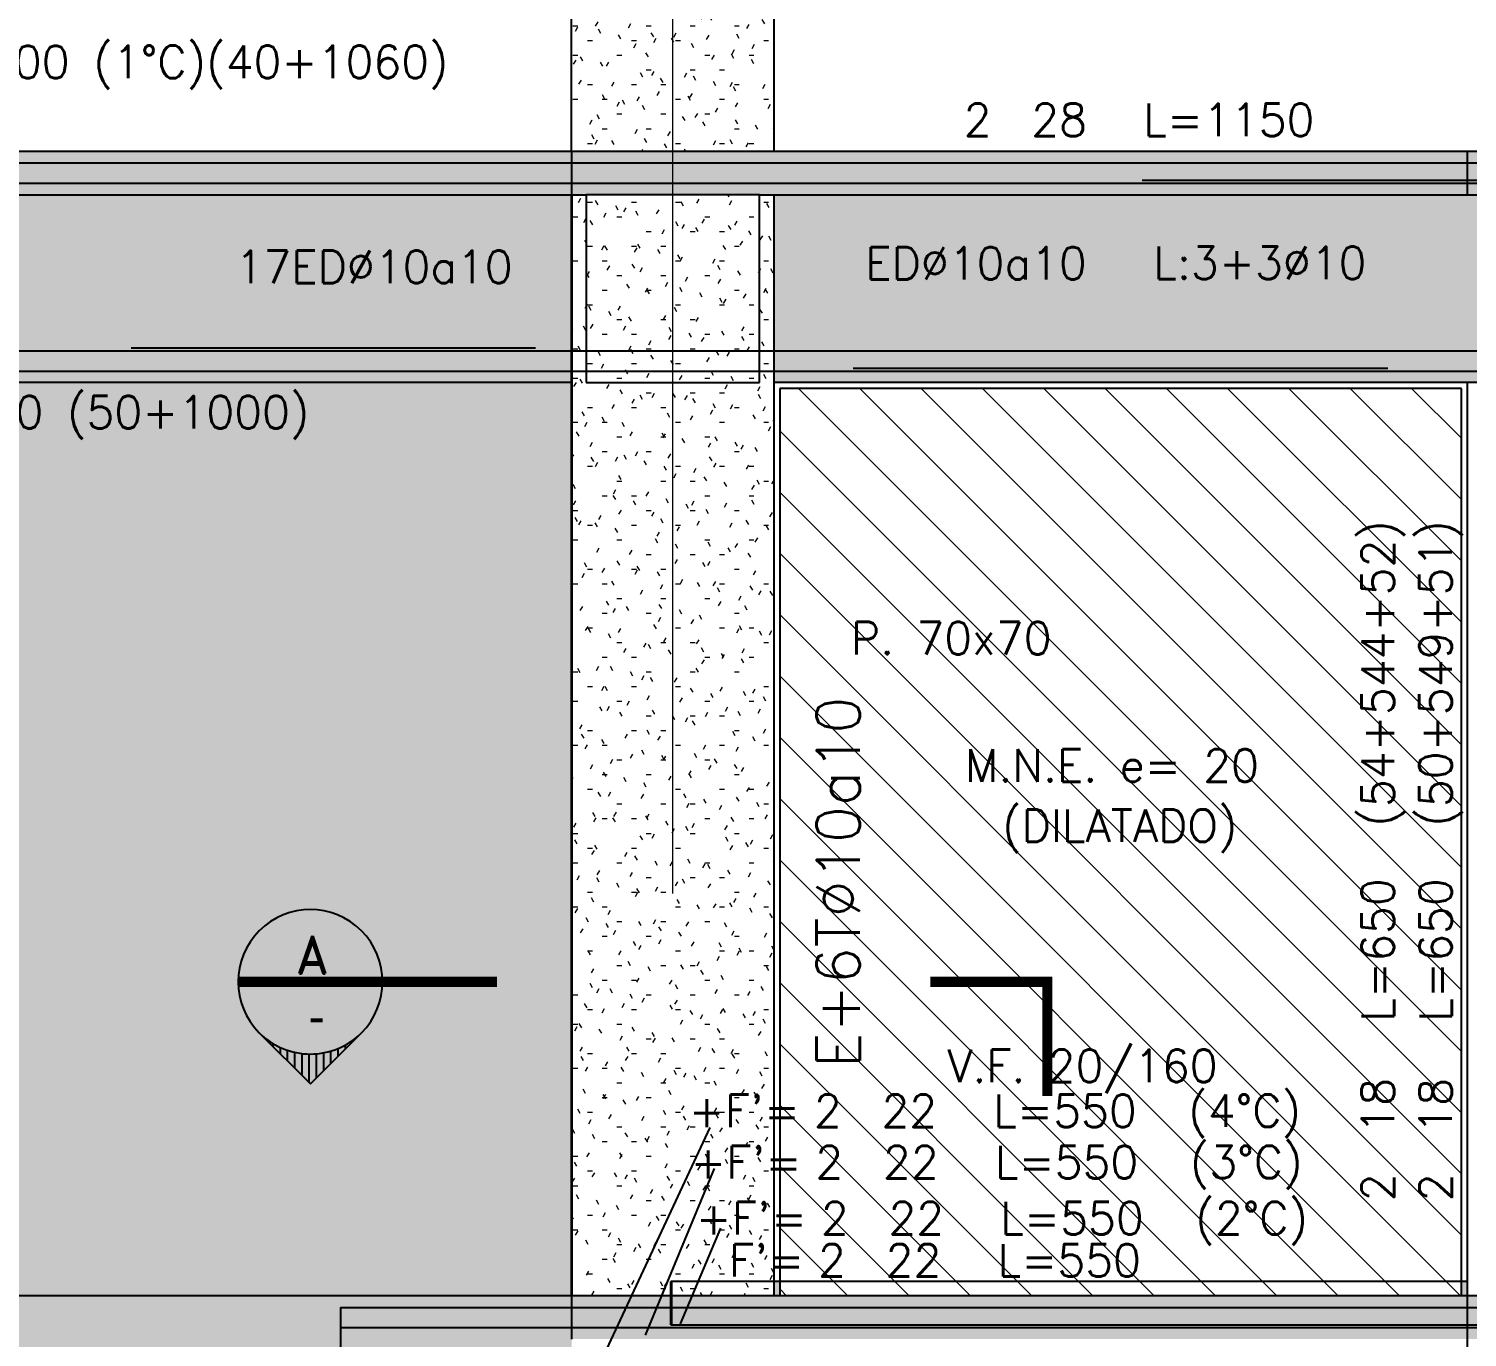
# Model space of a CAD drawing. Extents: x -9696 to 17719, y -11558 to 16829.
# Drawn here: x 1122.1 to 1620.1, y 1692.4 to 2145.2 of the extents above; entities that cross this region are included whole.
import ezdxf
from ezdxf.enums import TextEntityAlignment as Align

# ---------------------------------------------------------------- set-up
doc = ezdxf.new("R2010")
doc.units = 0
doc.header["$LTSCALE"] = 30
doc.header["$MEASUREMENT"] = 0
doc.linetypes.add("EJEE-E'$0$RLE-PROYECCION", pattern=[0.71438, 0.47625, -0.23813])
doc.layers.get('0').update_dxf_attribs({"linetype": 'CONTINUOUS'})
doc.layers.add("EJEE-E'$0$RLA-ACHURADO", color=30, linetype="EJEE-E'$0$RLE-PROYECCION", lineweight=15, transparency=0.7)
for name, color, linetype, lineweight in [("EJEE-E'$0$RLA-CONTORNO", 30, 'CONTINUOUS', 25), ("EJEE-E'$0$RLA-EJES", 1, 'CONTINUOUS', 9), ("EJEE-E'$0$RLA-TEXTOS-1", 9, 'CONTINUOUS', 9)]:
    doc.layers.add(name, color=color, linetype=linetype, lineweight=lineweight)
for name, color, linetype in [("EJEE-E'$0$RLA-CORTES", 5, 'CONTINUOUS'), ("EJEE-E'$0$RLA-FE", 7, 'CONTINUOUS'), ("EJEE-E'$0$RLA-TEXTOS-FE", 9, 'CONTINUOUS')]:
    doc.layers.add(name, color=color, linetype=linetype)
doc.styles.add("EJEE-E'$0$RomanD", font='romand.shx', dxfattribs={"height": 31.5})
doc.styles.add("EJEE-E'$0$RomanS", font='romans.shx', dxfattribs={"height": 11.25})
doc.styles.add("EJEE-E'$0$Standard", font='txt')
pattern_1 = [(0, (-370.998, -1130.43), (20.32, 5.08), [1.676, -13.564, 1.676, -13.564, -81.28]), (0, (-370.998, -1130.43), (20.32, 5.08), [-30.48, 1.676, -28.804, 1.676, -13.564, -35.56]), (0, (-370.998, -1130.43), (20.32, 5.08), [-76.2, 1.676, -8.484, 1.676, -23.724]), (120, (-363.378, -1127.89), (-14.559409, 15.057636), [1.676, -13.564, 1.676, -13.564, -81.28]), (120, (-363.378, -1127.89), (-14.559409, 15.057636), [-30.48, 1.676, -28.804, 1.676, -13.564, -35.56]), (120, (-363.378, -1127.89), (-14.559409, 15.057636), [-76.2, 1.676, -8.484, 1.676, -23.724]), (240, (-360.838, -1117.73), (-5.760591, -20.137636), [1.676, -13.564, 1.676, -13.564, -81.28]), (240, (-360.838, -1117.73), (-5.760591, -20.137636), [-30.48, 1.676, -28.804, 1.676, -13.564, -35.56]), (240, (-360.838, -1117.73), (-5.760591, -20.137636), [-76.2, 1.676, -8.484, 1.676, -23.724])]

# ---------------------------------------------------------------- blocks, each defined once
blk = doc.blocks.new('*X49')
at = {"color": 0}
for p, q in [((2590, 1330.49), (2590, 1340.36)), ((2585, 1329.89), (2585, 1335.36)), ((2587.5, 1330.32), (2587.5, 1337.86)), ((2592.5, 1330.42), (2592.5, 1338.86)), ((2595, 1330.09), (2595, 1336.36)), ((2580, 1328.19), (2580, 1330.36)), ((2582.5, 1329.19), (2582.5, 1332.86)), ((2597.5, 1329.5), (2597.5, 1333.86)), ((2600, 1328.62), (2600, 1331.36)), ((2575, 1325.12), (2575, 1325.36)), ((2577.5, 1326.85), (2577.5, 1327.86)), ((2602.5, 1327.43), (2602.5, 1328.86)), ((2605, 1325.87), (2605, 1326.36)), ((2607.5, 1323.83), (2607.5, 1323.86))]:
    blk.add_line(p, q, dxfattribs=at)
blk = doc.blocks.new('*U51')
at = {"layer": "EJEE-E'$0$RLA-CORTES", "color": 2, "linetype": 'Continuous'}
for p, q in [((-112.32, -17.68), (-94.64, -35.36)), ((-94.64, -35.36), (-76.97, -17.68))]:
    blk.add_line(p, q, dxfattribs=at)
at = {"layer": "EJEE-E'$0$RLA-CORTES", "color": 2, "linetype": 'Continuous', "const_width": 3.5}
blk.add_lwpolyline([(-119.64, 0), (-30, 0)], dxfattribs=at)
at = {"layer": "EJEE-E'$0$RLA-CORTES", "color": 2, "const_width": 3.51}
blk.add_lwpolyline([(160.47, -39.53), (160.47, 0), (120, 0)], dxfattribs=at)
at = {"layer": "EJEE-E'$0$RLA-CORTES", "color": 1, "linetype": 'Continuous'}
blk.add_arc((-94.64, 0), 25, 315, 225, dxfattribs=at)
at = {"layer": "EJEE-E'$0$RLA-CORTES", "color": 2, "linetype": 'Continuous'}
blk.add_arc((-94.64, 0), 25, 225, 315, dxfattribs=at)
at = {"layer": "EJEE-E'$0$RLA-CORTES", "color": 2, "linetype": 'Continuous', "xscale": -1, "rotation": 180}
blk.add_blockref('*X49', (-2685.14, 1305.5), dxfattribs=at)
at = {"layer": "EJEE-E'$0$RLA-CORTES", "color": 3, "linetype": 'Continuous', "style": "EJEE-E'$0$RomanD", "flags": 12}
blk.add_attdef('CORTE', text='', height=13, dxfattribs=at).set_placement((-93.94, 9.42), align=Align.MIDDLE_CENTER)
at = {"layer": "EJEE-E'$0$RLA-CORTES", "color": 3, "linetype": 'Continuous', "style": "EJEE-E'$0$Standard", "flags": 12}
blk.add_attdef('PLANO', text='', height=13, dxfattribs=at).set_placement((-92.47, -18.36), align=Align.CENTER)
at = {"layer": "EJEE-E'$0$RLA-CORTES", "color": 3, "linetype": 'Continuous', "style": "EJEE-E'$0$RomanD", "flags": 13}
blk.add_attdef('NUM', text='', height=13, dxfattribs=at).set_placement((-18.67, -47.91), align=Align.MIDDLE)
blk = doc.blocks.new('*U128')
at = {"layer": "EJEE-E'$0$RLA-FE"}
for p, q in [((0, 0), (978.21, 0)), ((978.21, 0), (1028.21, 0)), ((1028.21, 0), (1060, 0))]:
    blk.add_line(p, q, dxfattribs=at)
at = {"layer": "EJEE-E'$0$RLA-FE", "color": 3, "style": "EJEE-E'$0$RomanS", "flags": 8}
for tag, p in [('F=', (422.55, 36.32)), ('NUM', (436.96, 36.32))]:
    blk.add_attdef(tag, text='', height=11.25, dxfattribs=at).set_placement(p, align=Align.RIGHT)
at = {"layer": "EJEE-E'$0$RLA-FE", "color": 3, "style": "EJEE-E'$0$RomanS"}
for tag, p, flags in [('PHI', (440.85, 36.54), 14), ('DIAM', (450.71, 36.32), 12), ('MINUS', (472.73, 36.32), 13), ('MARK', (486.12, 36.32), 13), ('TEXTO_FE1', (489.42, 36.32), 8), ('TEXTO_FE2', (556.94, 36.34), 8), ('TIPO', (528.8, -75.78), 13), ('NVECES', (514.93, -94.72), 13), ('NUMFE', (518.86, -114.48), 13), ('CAPA', (527.06, -133.6), 13), ('DESPLAZA', (278.34, -151.59), 13), ('ESPACIO', (284.39, -169.95), 13), ('CANT', (298.23, -188.75), 13)]:
    blk.add_attdef(tag, p, '', height=11.25, dxfattribs=dict(at, flags=flags))
blk = doc.blocks.new('*U103')
at = {"layer": "EJEE-E'$0$RLA-FE"}
blk.add_line((0, 0), (1068.21, 0), dxfattribs=at)
at = {"layer": "EJEE-E'$0$RLA-FE", "color": 3, "style": "EJEE-E'$0$RomanS", "flags": 8}
for tag, p in [('F=', (483.44, 9.32)), ('NUM', (497.85, 9.32))]:
    blk.add_attdef(tag, text='', height=11.25, dxfattribs=at).set_placement(p, align=Align.RIGHT)
at = {"layer": "EJEE-E'$0$RLA-FE", "color": 3, "style": "EJEE-E'$0$RomanS"}
for tag, p, flags in [('PHI', (501.74, 9.54), 14), ('DIAM', (511.6, 9.32), 12), ('MINUS', (533.62, 9.32), 13), ('MARK', (547.01, 9.32), 13), ('TEXTO_FE1', (550.31, 9.32), 8), ('TEXTO_FE2', (617.83, 9.34), 8), ('TIPO', (573.8, -75.78), 13), ('NVECES', (559.93, -94.72), 13), ('NUMFE', (563.86, -114.48), 13), ('CAPA', (572.06, -133.6), 13), ('DESPLAZA', (278.34, -151.59), 13), ('ESPACIO', (284.39, -169.95), 13), ('CANT', (298.23, -188.75), 13)]:
    blk.add_attdef(tag, p, '', height=11.25, dxfattribs=dict(at, flags=flags))
blk = doc.blocks.new('*U129')
at = {"layer": "EJEE-E'$0$RLA-FE"}
for q in [(0, 0), (678.21, 0)]:
    blk.add_line((0, 0), q, dxfattribs=at)
at = {"layer": "EJEE-E'$0$RLA-FE", "color": 3, "style": "EJEE-E'$0$RomanS", "flags": 8}
for tag, p in [('F=', (410.13, 36.32)), ('NUM', (424.54, 36.32))]:
    blk.add_attdef(tag, text='', height=11.25, dxfattribs=at).set_placement(p, align=Align.RIGHT)
at = {"layer": "EJEE-E'$0$RLA-FE", "color": 3, "style": "EJEE-E'$0$RomanS"}
for tag, p, flags in [('PHI', (428.44, 36.54), 14), ('DIAM', (438.29, 36.32), 12), ('MINUS', (460.31, 36.32), 13), ('MARK', (473.7, 36.32), 13), ('TEXTO_FE1', (477, 36.32), 8), ('TEXTO_FE2', (544.53, 36.34), 8), ('TIPO', (378.8, -75.78), 13), ('NVECES', (364.93, -94.72), 13), ('NUMFE', (368.86, -114.48), 13), ('CAPA', (377.06, -133.6), 13), ('DESPLAZA', (278.34, -151.59), 13), ('ESPACIO', (284.39, -169.95), 13), ('CANT', (298.23, -188.75), 13)]:
    blk.add_attdef(tag, p, '', height=11.25, dxfattribs=dict(at, flags=flags))
blk = doc.blocks.new('*U105')
at = {"layer": "EJEE-E'$0$RLA-FE", "color": 6}
blk.add_line((0, 1), (140, 1), dxfattribs=at)
at = {"layer": "EJEE-E'$0$RLA-FE", "color": 3, "style": "EJEE-E'$0$RomanS", "flags": 8}
for tag, p in [('(', (55.66, 9.14)), ('EMP', (74.68, 9.14)), (')', (93.99, 9.14))]:
    blk.add_attdef(tag, text='', height=11.25, dxfattribs=at).set_placement(p, align=Align.CENTER)
blk = doc.blocks.new('*U64')
at = {"layer": "EJEE-E'$0$RLA-FE"}
for p, q in [((5, 0), (923.21, 0)), ((923.21, 0), (973.21, 0)), ((973.21, 0), (1005, 0)), ((1000, 0), (1000, 0))]:
    blk.add_line(p, q, dxfattribs=at)
at = {"layer": "EJEE-E'$0$RLA-FE", "color": 3, "style": "EJEE-E'$0$RomanS", "flags": 8}
for tag, p in [('F=', (408.44, -19.89)), ('NUM', (422.85, -19.89))]:
    blk.add_attdef(tag, text='', height=11.25, dxfattribs=at).set_placement(p, align=Align.RIGHT)
at = {"layer": "EJEE-E'$0$RLA-FE", "color": 3, "style": "EJEE-E'$0$RomanS"}
for tag, p, flags in [('PHI', (431.74, -19.68), 12), ('DIAM', (436.6, -19.89), 12), ('MINUS', (458.62, -19.89), 13), ('MARK', (472.01, -19.89), 13), ('TEXTO_FE1', (475.31, -19.89), 8), ('TEXTO_FE2', (542.83, -19.88), 8), ('TIPO', (498.8, -57.92), 13), ('NVECES', (484.93, -76.86), 13), ('NUMFE', (488.86, -96.62), 13), ('CAPA', (497.06, -115.74), 13), ('DESPLAZA', (277.18, -134.17), 13), ('ESPACIO', (288.22, -152.53), 13), ('CANT', (302.06, -171.33), 13)]:
    blk.add_attdef(tag, p, '', height=11.25, dxfattribs=dict(at, flags=flags))
blk = doc.blocks.new('*U65')
at = {"layer": "EJEE-E'$0$RLA-FE"}
for p, q in [((0, 0), (628.21, 0)), ((628.21, 0), (678.21, 0)), ((678.21, 0), (710, 0)), ((710, 0), (710, 0))]:
    blk.add_line(p, q, dxfattribs=at)
at = {"layer": "EJEE-E'$0$RLA-FE", "color": 3, "style": "EJEE-E'$0$RomanS", "flags": 8}
for tag, p in [('F=', (263.44, -47.89)), ('NUM', (277.85, -47.89))]:
    blk.add_attdef(tag, text='', height=11.25, dxfattribs=at).set_placement(p, align=Align.RIGHT)
at = {"layer": "EJEE-E'$0$RLA-FE", "color": 3, "style": "EJEE-E'$0$RomanS"}
for tag, p, flags in [('PHI', (281.74, -47.68), 12), ('DIAM', (291.6, -47.89), 12), ('MINUS', (313.62, -47.89), 13), ('MARK', (327.01, -47.89), 13), ('TEXTO_FE1', (330.31, -47.89), 8), ('TEXTO_FE2', (397.83, -47.88), 8), ('TIPO', (353.8, -57.92), 13), ('NVECES', (339.93, -76.86), 13), ('NUMFE', (343.86, -96.62), 13), ('CAPA', (352.06, -115.74), 13), ('DESPLAZA', (277.18, -134.17), 13), ('ESPACIO', (283.22, -152.53), 13), ('CANT', (297.06, -171.33), 13)]:
    blk.add_attdef(tag, p, '', height=11.25, dxfattribs=dict(at, flags=flags))
blk = doc.blocks.new('*U131')
at = {"layer": "EJEE-E'$0$RLA-FE"}
for q in [(0, 0), (1028.21, 0)]:
    blk.add_line((0, 0), q, dxfattribs=at)
at = {"layer": "EJEE-E'$0$RLA-FE", "color": 3, "style": "EJEE-E'$0$RomanS", "flags": 8}
for tag, p in [('F=', (524.53, -47.89)), ('NUM', (538.94, -47.89))]:
    blk.add_attdef(tag, text='', height=11.25, dxfattribs=at).set_placement(p, align=Align.RIGHT)
at = {"layer": "EJEE-E'$0$RLA-FE", "color": 3, "style": "EJEE-E'$0$RomanS"}
for tag, p, flags in [('PHI', (542.83, -47.68), 12), ('DIAM', (552.69, -47.89), 12), ('MINUS', (574.71, -47.89), 13), ('MARK', (588.1, -47.89), 13), ('TEXTO_FE1', (591.4, -47.89), 8), ('TEXTO_FE2', (658.92, -47.88), 8), ('TIPO', (553.8, -57.92), 13), ('NVECES', (539.93, -76.86), 13), ('NUMFE', (543.86, -96.62), 13), ('CAPA', (552.06, -115.74), 13), ('DESPLAZA', (277.18, -134.17), 13), ('ESPACIO', (283.22, -152.53), 13), ('CANT', (297.06, -171.33), 13)]:
    blk.add_attdef(tag, p, '', height=11.25, dxfattribs=dict(at, flags=flags))
blk = doc.blocks.new('*U66')
at = {"layer": "EJEE-E'$0$RLA-FE"}
for q in [(0, 0), (778.21, 0)]:
    blk.add_line((0, 0), q, dxfattribs=at)
at = {"layer": "EJEE-E'$0$RLA-FE", "color": 3, "style": "EJEE-E'$0$RomanS", "flags": 8}
for tag, p in [('F=', (338.44, -19.89)), ('NUM', (352.85, -19.89))]:
    blk.add_attdef(tag, text='', height=11.25, dxfattribs=at).set_placement(p, align=Align.RIGHT)
at = {"layer": "EJEE-E'$0$RLA-FE", "color": 3, "style": "EJEE-E'$0$RomanS"}
for tag, p, flags in [('PHI', (356.74, -19.68), 12), ('DIAM', (366.6, -19.89), 12), ('MINUS', (388.62, -19.89), 13), ('MARK', (402.01, -19.89), 13), ('TEXTO_FE1', (405.31, -19.89), 8), ('TEXTO_FE2', (472.83, -19.88), 8), ('TIPO', (428.8, -57.92), 13), ('NVECES', (414.93, -76.86), 13), ('NUMFE', (418.86, -96.62), 13), ('CAPA', (427.06, -115.74), 13), ('DESPLAZA', (277.18, -134.17), 13), ('ESPACIO', (283.22, -152.53), 13), ('CANT', (297.06, -171.33), 13)]:
    blk.add_attdef(tag, p, '', height=11.25, dxfattribs=dict(at, flags=flags))
blk = doc.blocks.new('*U72')
at = {"layer": "EJEE-E'$0$RLA-FE", "color": 6}
blk.add_line((0, 1), (140, 1), dxfattribs=at)
at = {"layer": "EJEE-E'$0$RLA-FE", "color": 3, "style": "EJEE-E'$0$RomanS", "flags": 8}
for tag, p in [('(', (55.66, 9.14)), ('EMP', (74.68, 9.14)), (')', (93.99, 9.14))]:
    blk.add_attdef(tag, text='', height=11.25, dxfattribs=at).set_placement(p, align=Align.CENTER)
blk = doc.blocks.new('*U73')
at = {"layer": "EJEE-E'$0$RLA-FE", "color": 6}
blk.add_line((0, 1), (185, 1), dxfattribs=at)
at = {"layer": "EJEE-E'$0$RLA-FE", "color": 3, "style": "EJEE-E'$0$RomanS", "flags": 8}
for tag, p in [('(', (78.16, 9.14)), ('EMP', (97.18, 9.14)), (')', (116.49, 9.14))]:
    blk.add_attdef(tag, text='', height=11.25, dxfattribs=at).set_placement(p, align=Align.CENTER)
blk = doc.blocks.new('*U116')
at = {"layer": "EJEE-E'$0$RLA-FE"}
for p, q in [((0, -50), (0, 0)), ((0, 0), (467.21, 0)), ((467.21, 0), (517.21, 0)), ((517.21, 0), (549, 0)), ((549, 0), (549, -51))]:
    blk.add_line(p, q, dxfattribs=at)
at = {"layer": "EJEE-E'$0$RLA-FE", "color": 3, "style": "EJEE-E'$0$RomanS", "flags": 8}
for tag, p in [('F=', (182.94, 9.32)), ('NUM', (197.35, 9.32))]:
    blk.add_attdef(tag, text='', height=11.25, dxfattribs=at).set_placement(p, align=Align.RIGHT)
at = {"layer": "EJEE-E'$0$RLA-FE", "color": 3, "style": "EJEE-E'$0$RomanS"}
for tag, p, flags in [('PHI', (201.24, 9.54), 14), ('DIAM', (211.1, 9.32), 12), ('MINUS', (233.12, 9.32), 13), ('MARK', (246.51, 9.32), 13), ('TEXTO_FE1', (249.81, 9.32), 8), ('TEXTO_FE2', (317.33, 9.34), 8), ('TIPO', (273.3, -75.78), 13), ('NVECES', (259.43, -94.72), 13), ('NUMFE', (263.36, -114.48), 13), ('CAPA', (271.56, -133.6), 13), ('DESPLAZA', (278.34, -151.59), 13), ('ESPACIO', (284.39, -169.95), 13), ('CANT', (298.23, -188.75), 13)]:
    blk.add_attdef(tag, p, '', height=11.25, dxfattribs=dict(at, flags=flags))
blk = doc.blocks.new('*U117')
at = {"layer": "EJEE-E'$0$RLA-FE"}
for p, q in [((0, -54), (0, 0)), ((0, 0), (462.21, 0)), ((462.21, 0), (512.21, 0)), ((512.21, 0), (544, 0)), ((544, 0), (544, -52))]:
    blk.add_line(p, q, dxfattribs=at)
at = {"layer": "EJEE-E'$0$RLA-FE", "color": 3, "style": "EJEE-E'$0$RomanS", "flags": 8}
for tag, p in [('F=', (180.44, 39.32)), ('NUM', (194.85, 39.32))]:
    blk.add_attdef(tag, text='', height=11.25, dxfattribs=at).set_placement(p, align=Align.RIGHT)
at = {"layer": "EJEE-E'$0$RLA-FE", "color": 3, "style": "EJEE-E'$0$RomanS"}
for tag, p, flags in [('PHI', (198.74, 39.54), 14), ('DIAM', (208.6, 39.32), 12), ('MINUS', (230.62, 39.32), 13), ('MARK', (244.01, 39.32), 13), ('TEXTO_FE1', (247.31, 39.32), 8), ('TEXTO_FE2', (314.83, 39.34), 8), ('TIPO', (270.8, -75.78), 13), ('NVECES', (256.93, -94.72), 13), ('NUMFE', (260.86, -114.48), 13), ('CAPA', (269.06, -133.6), 13), ('DESPLAZA', (278.34, -151.59), 13), ('ESPACIO', (284.39, -169.95), 13), ('CANT', (298.23, -188.75), 13)]:
    blk.add_attdef(tag, p, '', height=11.25, dxfattribs=dict(at, flags=flags))
blk = doc.blocks.new('*U197')
at = {"layer": "EJEE-E'$0$RLA-FE"}
for q in [(0, 0), (468.21, 0)]:
    blk.add_line((0, 0), q, dxfattribs=at)
at = {"layer": "EJEE-E'$0$RLA-FE", "color": 3, "style": "EJEE-E'$0$RomanS", "flags": 8}
for tag, p in [('F=', (160.52, 10.65)), ('NUM', (174.93, 10.65))]:
    blk.add_attdef(tag, text='', height=11.25, dxfattribs=at).set_placement(p, align=Align.RIGHT)
at = {"layer": "EJEE-E'$0$RLA-FE", "color": 3, "style": "EJEE-E'$0$RomanS"}
for tag, p, flags in [('PHI', (178.82, 10.87), 14), ('DIAM', (188.68, 10.65), 12), ('MINUS', (210.7, 10.65), 13), ('MARK', (224.09, 10.65), 13), ('TEXTO_FE1', (227.39, 10.65), 8), ('TEXTO_FE2', (294.91, 10.67), 8), ('TIPO', (273.8, -75.78), 13), ('NVECES', (259.93, -94.72), 13), ('NUMFE', (263.86, -114.48), 13), ('CAPA', (272.06, -133.6), 13), ('DESPLAZA', (278.34, -151.59), 13), ('ESPACIO', (284.39, -169.95), 13), ('CANT', (298.23, -188.75), 13)]:
    blk.add_attdef(tag, p, '', height=11.25, dxfattribs=dict(at, flags=flags))
blk = doc.blocks.new('*U198')
at = {"layer": "EJEE-E'$0$RLA-FE"}
for q in [(0, 0), (468.21, 0)]:
    blk.add_line((0, 0), q, dxfattribs=at)
at = {"layer": "EJEE-E'$0$RLA-FE", "color": 3, "style": "EJEE-E'$0$RomanS", "flags": 8}
for tag, p in [('F=', (161.5, 32.21)), ('NUM', (175.91, 32.21))]:
    blk.add_attdef(tag, text='', height=11.25, dxfattribs=at).set_placement(p, align=Align.RIGHT)
at = {"layer": "EJEE-E'$0$RLA-FE", "color": 3, "style": "EJEE-E'$0$RomanS"}
for tag, p, flags in [('PHI', (179.8, 32.43), 14), ('DIAM', (189.66, 32.21), 12), ('MINUS', (211.68, 32.21), 13), ('MARK', (225.07, 32.21), 13), ('TEXTO_FE1', (228.37, 32.21), 8), ('TEXTO_FE2', (295.89, 32.23), 8), ('TIPO', (273.8, -75.78), 13), ('NVECES', (259.93, -94.72), 13), ('NUMFE', (263.86, -114.48), 13), ('CAPA', (272.06, -133.6), 13), ('DESPLAZA', (278.34, -151.59), 13), ('ESPACIO', (284.39, -169.95), 13), ('CANT', (298.23, -188.75), 13)]:
    blk.add_attdef(tag, p, '', height=11.25, dxfattribs=dict(at, flags=flags))
blk = doc.blocks.new('*U199')
at = {"layer": "EJEE-E'$0$RLA-FE", "color": 3, "style": "EJEE-E'$0$RomanS", "flags": 8}
for tag, p in [('F=', (159.58, 58.63)), ('NUM', (173.99, 58.63))]:
    blk.add_attdef(tag, text='', height=11.25, dxfattribs=at).set_placement(p, align=Align.RIGHT)
at = {"layer": "EJEE-E'$0$RLA-FE", "color": 3, "style": "EJEE-E'$0$RomanS"}
for tag, p, flags in [('PHI', (177.89, 58.85), 14), ('DIAM', (187.74, 58.63), 12), ('MINUS', (209.76, 58.63), 13), ('MARK', (223.15, 58.63), 13), ('TEXTO_FE1', (226.45, 58.63), 8), ('TEXTO_FE2', (293.98, 58.65), 8), ('TIPO', (273.8, -75.78), 13), ('NVECES', (259.93, -94.72), 13), ('NUMFE', (263.86, -114.48), 13), ('CAPA', (272.06, -133.6), 13), ('DESPLAZA', (278.34, -151.59), 13), ('ESPACIO', (284.39, -169.95), 13), ('CANT', (298.23, -188.75), 13)]:
    blk.add_attdef(tag, p, '', height=11.25, dxfattribs=dict(at, flags=flags))
blk = doc.blocks.new('*U200')
at = {"layer": "EJEE-E'$0$RLA-FE", "color": 3, "style": "EJEE-E'$0$RomanS", "flags": 8}
for tag, p in [('F=', (159.06, 83.4)), ('NUM', (173.47, 83.4))]:
    blk.add_attdef(tag, text='', height=11.25, dxfattribs=at).set_placement(p, align=Align.RIGHT)
at = {"layer": "EJEE-E'$0$RLA-FE", "color": 3, "style": "EJEE-E'$0$RomanS"}
for tag, p, flags in [('PHI', (177.37, 83.61), 14), ('DIAM', (187.22, 83.4), 12), ('MINUS', (209.24, 83.4), 13), ('MARK', (222.63, 83.4), 13), ('TEXTO_FE1', (225.93, 83.4), 8), ('TEXTO_FE2', (293.46, 83.42), 8), ('TIPO', (273.8, -75.78), 13), ('NVECES', (259.93, -94.72), 13), ('NUMFE', (263.86, -114.48), 13), ('CAPA', (272.06, -133.6), 13), ('DESPLAZA', (278.34, -151.59), 13), ('ESPACIO', (284.39, -169.95), 13), ('CANT', (298.23, -188.75), 13)]:
    blk.add_attdef(tag, p, '', height=11.25, dxfattribs=dict(at, flags=flags))
blk = doc.blocks.new("EJEE-E'")
at = {"layer": "EJEE-E'$0$RLA-ACHURADO"}
h = blk.add_hatch(dxfattribs=at)
h.set_pattern_fill('SAND - DENSE', color=256, style=0, pattern_type=2)
h.set_pattern_definition(pattern_1)
h.paths.add_polyline_path([(-449.82, -401), (-444.82, -401), (-444.82, -20), (-449.82, -20), (-449.82, -85), (-509.82, -85), (-509.82, -20), (-514.82, -20), (-514.82, -401), (-509.82, -401)], flags=0)
h = blk.add_hatch(dxfattribs=at)
h.set_pattern_fill('SAND - DENSE', color=256, style=0, pattern_type=2)
h.set_pattern_definition(pattern_1)
h.paths.add_polyline_path([(61.61, -416), (445.18, -416), (445.18, -401), (-1239.82, -401), (-1239.82, -416), (-683.5, -416)], flags=0)
h = blk.add_hatch(dxfattribs=at)
h.set_pattern_fill('SAND - DENSE', color=256, style=0, pattern_type=2)
h.set_pattern_definition(pattern_1)
h.paths.add_polyline_path([(-514.82, -481), (-514.82, -416), (-1169.82, -416), (-1169.82, -481), (-683.5, -481)], flags=0)
h = blk.add_hatch(dxfattribs=at)
h.set_pattern_fill('SAND - DENSE', color=256, style=0, pattern_type=2)
h.set_pattern_definition(pattern_1)
h.paths.add_polyline_path([(-444.82, -797), (-444.82, -416), (-449.82, -416), (-449.82, -481), (-509.82, -481), (-509.82, -416), (-514.82, -416), (-514.82, -797), (-449.82, -797)], flags=0)
h = blk.add_hatch(dxfattribs=at)
h.set_pattern_fill('SAND - DENSE', color=256, style=0, pattern_type=2)
h.set_pattern_definition(pattern_1)
h.paths.add_polyline_path([(-449.82, -481), (-449.82, -416), (-509.82, -416), (-509.82, -481)], flags=0)
h = blk.add_hatch(dxfattribs=at)
h.set_pattern_fill('SAND - DENSE', color=256, style=0, pattern_type=2)
h.set_pattern_definition(pattern_1)
h.paths.add_polyline_path([(375.2, -481), (375.2, -416), (-444.82, -416), (-444.82, -481), (61.61, -481)], flags=0)
h = blk.add_hatch(dxfattribs=at)
h.set_pattern_fill('SAND - DENSE', color=256, style=0, pattern_type=2)
h.set_pattern_definition(pattern_1)
h.paths.add_polyline_path([(-514.82, -857), (-514.82, -812), (-1169.82, -812), (-1169.82, -857), (-683.5, -857)], flags=0)
h.paths.add_polyline_path([(-683.5, -797), (-514.82, -796.99), (-514.82, -481), (-1169.82, -481), (-1169.82, -797)], flags=0)
h = blk.add_hatch(dxfattribs=at)
h.set_pattern_fill('FP_20', color=256, style=0, pattern_type=2)
h.set_pattern_definition([(315, (-1134.189, -2478), (10.6066, 10.6066), [])])
h.paths.add_polyline_path([(-391.38, -797), (-206.82, -797), (-206.82, -483), (-442.8, -483), (-442.79, -797)])
h = blk.add_hatch(dxfattribs=at)
h.set_pattern_fill('SAND - DENSE', color=256, style=0, pattern_type=2)
h.set_pattern_definition(pattern_1)
h.paths.add_polyline_path([(445.2, -807), (455.2, -807), (455.2, -792), (445.2, -792), (445.2, -797)], flags=0)
h.paths.add_polyline_path([(1287.68, -807), (1287.68, -792), (1285.18, -792), (1285.18, -807)], flags=0)
h.paths.add_polyline_path([(-444.82, -797), (-442.8, -797), (-442.8, -792), (-444.82, -792)], flags=0)
h.paths.add_polyline_path([(-206.82, -797), (-204.82, -797), (-204.82, -792), (-206.82, -792)], flags=0)
h = blk.add_hatch(dxfattribs=at)
h.set_pattern_fill('SAND - DENSE', color=256, style=0, pattern_type=2)
h.set_pattern_definition(pattern_1)
h.paths.add_polyline_path([(806.71, -812), (1285.18, -812), (1285.18, -797), (455.2, -797), (455.2, -812)], flags=0)
h.paths.add_polyline_path([(-683.5, -812), (445.2, -812), (445.2, -797), (-1239.82, -797), (-1239.82, -812)], flags=0)
at = {"layer": "EJEE-E'$0$RLA-CONTORNO"}
for p, q in [((-514.82, -401), (-514.82, -20)), ((-444.82, -20), (-444.82, -401)), ((445.18, -401), (-1239.82, -401)), ((-514.8, -416), (-514.8, -401)), ((-204.82, -401), (-204.82, -416)), ((-1179.8, -416), (-509.82, -416)), ((-514.82, -797), (-514.82, -416)), ((-514.8, -416), (-514.8, -797)), ((-509.82, -416), (-509.82, -481)), ((-449.82, -416), (-509.81, -416)), ((-449.82, -416), (385.2, -416)), ((-449.82, -481), (-449.82, -416)), ((-444.82, -416), (-444.82, -797)), ((-514.82, -481), (-1169.82, -481)), ((-509.82, -481), (-449.82, -481)), ((375.2, -481), (-444.82, -481)), ((-204.82, -481), (-204.82, -797)), ((-206.82, -483), (-442.8, -483)), ((-442.8, -483), (-442.8, -797)), ((-206.82, -797), (-206.82, -483)), ((-480.47, -807), (-480.47, -792)), ((-444.82, -792), (-480.47, -792)), ((-480.24, -792), (-480.24, -807)), ((-442.8, -792), (-444.82, -792)), ((-206.82, -792), (-442.79, -792)), ((-204.82, -792), (-206.82, -792)), ((445.2, -797), (-1239.82, -797)), ((-514.8, -812), (-514.8, -797)), ((-204.82, -797), (-204.82, -857)), ((-480.47, -807), (445.2, -807))]:
    blk.add_line(p, q, dxfattribs=at)
at = {"layer": "EJEE-E'$0$RLA-EJES"}
blk.add_line((-479.82, -657.75), (-479.82, 1463), dxfattribs=at)
at = {"layer": "EJEE-E'$0$RLA-FE", "color": 2}
for p, q in [((-466.94, -738.81), (-505.19, -820.68)), ((-465.47, -752.93), (-489.35, -810.68)), ((-463.28, -773.63), (-477.24, -806.68))]:
    blk.add_line(p, q, dxfattribs=at)
at = {"layer": "EJEE-E'$0$RLA-FE", "color": 1}
blk.add_line((-594.82, -801), (-594.82, -881.36), dxfattribs=at)
at = {"layer": "EJEE-E'$0$RLA-CORTES"}
ref = blk.add_blockref('*U51', (-510.62, -688.35), dxfattribs=at)
ref.add_attrib('CORTE', 'A', dxfattribs={"color": 3, "linetype": 'Continuous', "height": 13, "style": "EJEE-E'$0$RomanD"}).set_placement((-604.56, -678.94), align=Align.MIDDLE_CENTER)
ref.add_attrib('PLANO', '-', dxfattribs={"color": 3, "linetype": 'Continuous', "height": 13, "style": "EJEE-E'$0$Standard"}).set_placement((-603.09, -706.71), align=Align.CENTER)
at = {"layer": "EJEE-E'$0$RLA-FE"}
ref = blk.add_blockref('*U128', (-1237.32, -412), dxfattribs=at)
ref.add_attrib('TEXTO_FE1', 'L=1100', (-747.9, -375.68), dxfattribs={"color": 3, "height": 11.25, "style": "EJEE-E'$0$RomanS"})
ref.add_attrib('TEXTO_FE2', '(1°C)(40+1060)', (-680.37, -375.66), dxfattribs={"color": 3, "height": 11.25, "style": "EJEE-E'$0$RomanS"})
for name, p in [('*U129', (-317.32, -412)), ('*U105', (-317.32, -412)), ('*U65', (-1237.32, -470)), ('*U131', (-667.32, -470)), ('*U66', (-417.32, -477)), ('*U72', (-667.32, -470)), ('*U73', (-417.32, -477))]:
    blk.add_blockref(name, p, dxfattribs=at)
ref = blk.add_blockref('*U103', (-867.32, -405), dxfattribs=at)
ref.add_attrib('DIAM', '28', (-355.72, -395.68), dxfattribs={"color": 3, "height": 11.25, "style": "EJEE-E'$0$RomanS"})
ref.add_attrib('NUM', '2', dxfattribs={"color": 3, "height": 11.25, "style": "EJEE-E'$0$RomanS"}).set_placement((-369.47, -395.68), align=Align.RIGHT)
ref.add_attrib('TEXTO_FE1', 'L=1150', (-317, -395.68), dxfattribs={"color": 3, "height": 11.25, "style": "EJEE-E'$0$RomanS"})
ref = blk.add_blockref('*U116', (-200.82, -952), dxfattribs=dict(at, rotation=90))
ref.add_attrib('DIAM', '18', (-210.14, -740.9), dxfattribs={"color": 3, "height": 11.25, "rotation": 90, "style": "EJEE-E'$0$RomanS"})
ref.add_attrib('NUM', '2', dxfattribs={"color": 3, "height": 11.25, "rotation": 90, "style": "EJEE-E'$0$RomanS"}).set_placement((-210.14, -754.65), align=Align.RIGHT)
ref.add_attrib('TEXTO_FE1', 'L=650', (-210.14, -702.19), dxfattribs={"color": 3, "height": 11.25, "rotation": 90, "style": "EJEE-E'$0$RomanS"})
ref.add_attrib('TEXTO_FE2', '(50+549+51)', (-210.16, -634.67), dxfattribs={"color": 3, "height": 11.25, "rotation": 90, "style": "EJEE-E'$0$RomanS"})
ref = blk.add_blockref('*U117', (-190.82, -949.5), dxfattribs=dict(at, rotation=90))
ref.add_attrib('DIAM', '18', (-230.14, -740.9), dxfattribs={"color": 3, "height": 11.25, "rotation": 90, "style": "EJEE-E'$0$RomanS"})
ref.add_attrib('NUM', '2', dxfattribs={"color": 3, "height": 11.25, "rotation": 90, "style": "EJEE-E'$0$RomanS"}).set_placement((-230.14, -754.65), align=Align.RIGHT)
ref.add_attrib('TEXTO_FE1', 'L=650', (-230.14, -702.19), dxfattribs={"color": 3, "height": 11.25, "rotation": 90, "style": "EJEE-E'$0$RomanS"})
ref.add_attrib('TEXTO_FE2', '(54+544+52)', (-230.16, -634.67), dxfattribs={"color": 3, "height": 11.25, "rotation": 90, "style": "EJEE-E'$0$RomanS"})
ref = blk.add_blockref('*U64', (-1237.32, -477), dxfattribs=at)
ref.add_attrib('TEXTO_FE1', 'L=1050', (-757, -496.89), dxfattribs={"color": 3, "height": 11.25, "style": "EJEE-E'$0$RomanS"})
ref.add_attrib('TEXTO_FE2', '(50+1000)', (-689.48, -496.88), dxfattribs={"color": 3, "height": 11.25, "style": "EJEE-E'$0$RomanS"})
ref = blk.add_blockref('*U200', (-594.82, -822), dxfattribs=at)
ref.add_attrib('DIAM', '22', (-407.59, -738.6), dxfattribs={"color": 3, "height": 11.25, "style": "EJEE-E'$0$RomanS"})
ref.add_attrib('NUM', '2', dxfattribs={"color": 3, "height": 11.25, "style": "EJEE-E'$0$RomanS"}).set_placement((-421.34, -738.6), align=Align.RIGHT)
ref.add_attrib('TEXTO_FE1', 'L=550', (-368.88, -738.6), dxfattribs={"color": 3, "height": 11.25, "style": "EJEE-E'$0$RomanS"})
ref.add_attrib('TEXTO_FE2', '(4°C)', (-301.36, -738.58), dxfattribs={"color": 3, "height": 11.25, "style": "EJEE-E'$0$RomanS"})
ref.add_attrib('F=', "+F'=", dxfattribs={"color": 3, "height": 11.25, "style": "EJEE-E'$0$RomanS"}).set_placement((-435.75, -738.6), align=Align.RIGHT)
ref = blk.add_blockref('*U199', (-594.82, -815), dxfattribs=at)
ref.add_attrib('DIAM', '22', (-407.07, -756.37), dxfattribs={"color": 3, "height": 11.25, "style": "EJEE-E'$0$RomanS"})
ref.add_attrib('NUM', '2', dxfattribs={"color": 3, "height": 11.25, "style": "EJEE-E'$0$RomanS"}).set_placement((-420.82, -756.37), align=Align.RIGHT)
ref.add_attrib('TEXTO_FE1', 'L=550', (-368.36, -756.37), dxfattribs={"color": 3, "height": 11.25, "style": "EJEE-E'$0$RomanS"})
ref.add_attrib('TEXTO_FE2', '(3°C)', (-300.84, -756.35), dxfattribs={"color": 3, "height": 11.25, "style": "EJEE-E'$0$RomanS"})
ref.add_attrib('F=', "+F'=", dxfattribs={"color": 3, "height": 11.25, "style": "EJEE-E'$0$RomanS"}).set_placement((-435.23, -756.37), align=Align.RIGHT)
ref = blk.add_blockref('*U198', (-594.82, -808), dxfattribs=at)
ref.add_attrib('DIAM', '22', (-405.16, -775.79), dxfattribs={"color": 3, "height": 11.25, "style": "EJEE-E'$0$RomanS"})
ref.add_attrib('NUM', '2', dxfattribs={"color": 3, "height": 11.25, "style": "EJEE-E'$0$RomanS"}).set_placement((-418.91, -775.79), align=Align.RIGHT)
ref.add_attrib('TEXTO_FE1', 'L=550', (-366.45, -775.79), dxfattribs={"color": 3, "height": 11.25, "style": "EJEE-E'$0$RomanS"})
ref.add_attrib('TEXTO_FE2', '(2°C)', (-298.93, -775.77), dxfattribs={"color": 3, "height": 11.25, "style": "EJEE-E'$0$RomanS"})
ref.add_attrib('F=', "+F'=", dxfattribs={"color": 3, "height": 11.25, "style": "EJEE-E'$0$RomanS"}).set_placement((-433.32, -775.79), align=Align.RIGHT)
ref = blk.add_blockref('*U197', (-594.82, -801), dxfattribs=at)
ref.add_attrib('DIAM', '22', (-406.14, -790.35), dxfattribs={"color": 3, "height": 11.25, "style": "EJEE-E'$0$RomanS"})
ref.add_attrib('NUM', '2', dxfattribs={"color": 3, "height": 11.25, "style": "EJEE-E'$0$RomanS"}).set_placement((-419.89, -790.35), align=Align.RIGHT)
ref.add_attrib('TEXTO_FE1', 'L=550', (-367.43, -790.35), dxfattribs={"color": 3, "height": 11.25, "style": "EJEE-E'$0$RomanS"})
ref.add_attrib('F=', "F'=", dxfattribs={"color": 3, "height": 11.25, "style": "EJEE-E'$0$RomanS"}).set_placement((-434.3, -790.35), align=Align.RIGHT)
at = {"layer": "EJEE-E'$0$RLA-TEXTOS-1", "char_height": 11.25, "attachment_point": 5, "style": "EJEE-E'$0$RomanS"}
for s, insert, width, line_spacing_factor in [('P. 70x70', (-383.42, -569.46), 129.8188, 0.983083), ('M.N.E. e= 20', (-327.79, -613.49), 158.4, 0.964689), ('V.F. 20/160', (-338, -719.33), 108.0446, 0.941778)]:
    blk.add_mtext(s, dxfattribs=dict(at, insert=insert, width=width, line_spacing_factor=line_spacing_factor))
at = {"layer": "EJEE-E'$0$RLA-TEXTOS-1", "insert": (-325.07, -636.18), "char_height": 11.25, "width": 120.2531, "attachment_point": 5, "style": "EJEE-E'$0$RomanS"}
blk.add_mtext('(DILATADO)', dxfattribs=at)
at = {"layer": "EJEE-E'$0$RLA-TEXTOS-FE", "color": 9, "style": "EJEE-E'$0$RomanS"}
for s, p in [('17ED%%C10a10', (-583.21, -446.55)), ('ED%%C10a10', (-374.87, -445.34)), ('L:3+3%%C10', (-276.58, -445.19))]:
    blk.add_text(s, height=11.25, dxfattribs=at).set_placement(p, align=Align.CENTER)
at = {"layer": "EJEE-E'$0$RLA-TEXTOS-FE", "insert": (-430.03, -653.89), "char_height": 15, "width": 129.8188, "attachment_point": 2, "rotation": 90, "line_spacing_factor": 0.983083, "style": "EJEE-E'$0$RomanS"}
blk.add_mtext('E+6T%%C10a10', dxfattribs=at)

msp = doc.modelspace()

# ---------------------------------------------------------------- block references
msp.add_blockref("EJEE-E'", (1824.88, 2503.76))

doc.saveas('drawing.dxf')
